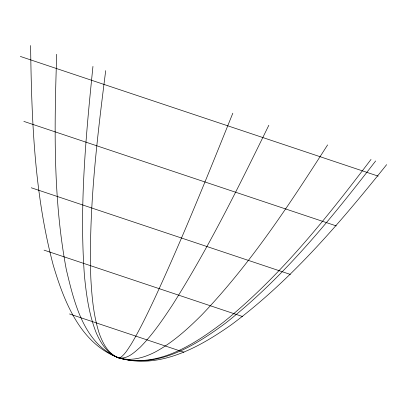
<?xml version="1.0" encoding="UTF-8"?>
<svg xmlns="http://www.w3.org/2000/svg" width="407" height="407" viewBox="0 0 407 407"><rect width="100%" height="100%" fill="white"/><g stroke="black" fill="none" stroke-linecap="round" stroke-linejoin="round"><path stroke-width="0.61" d="M56.71 54.279C54.299 126.078 52.961 198.713 66.321 269.617C74.125 302.243 83.735 343.89 118.473 357.768C158.847 370.07 199.201 347.349 231.288 324.801C291.351 280.24 340.084 222.634 386.65 164.642M92.949 66.402C85.887 135.846 79.268 205.866 84.437 275.676C86.335 294.983 89.011 314.458 96.138 332.621C100.626 343.05 107.311 353.678 118.473 357.768C157.529 369.317 195.635 345.289 225.788 322.96C283.852 277.182 330.708 219.19 375.646 160.963M105.693 70.665C97.003 139.331 88.604 208.465 90.812 277.808C91.85 296.632 93.483 315.654 99.323 333.689C102.89 343.406 108.196 353.871 118.473 357.768C156.985 368.981 194.124 344.408 223.474 322.186C280.688 275.895 326.76 217.745 371.021 159.417M232.824 113.192C207.712 175.575 182.58 238.003 154.375 299.074C147.11 314.397 139.805 329.741 131.105 344.317C128.007 348.941 125.229 354.049 120.635 357.387L118.473 357.768C80.21 343.483 64.026 301.338 53.266 265.252C34.249 193.737 31.578 119.159 30.606 45.548M268.839 125.234C238.914 186.32 208.811 247.553 172.385 305.097C162.617 319.882 152.594 334.666 140.11 347.329C134.178 352.554 127.121 359.564 118.473 357.768C130.754 361.589 143.696 357.814 154.802 352.243C172.548 342.709 187.596 329.065 201.77 314.926C250.636 263.772 289.591 204.258 327.615 144.897M20.35 56.436L378.149 176.119M23.85 121.393L336.274 225.9M31.278 187.775L290.4 274.45M44.058 250.142L242.669 316.575M69.536 313.96L183.918 352.218"/></g></svg>
